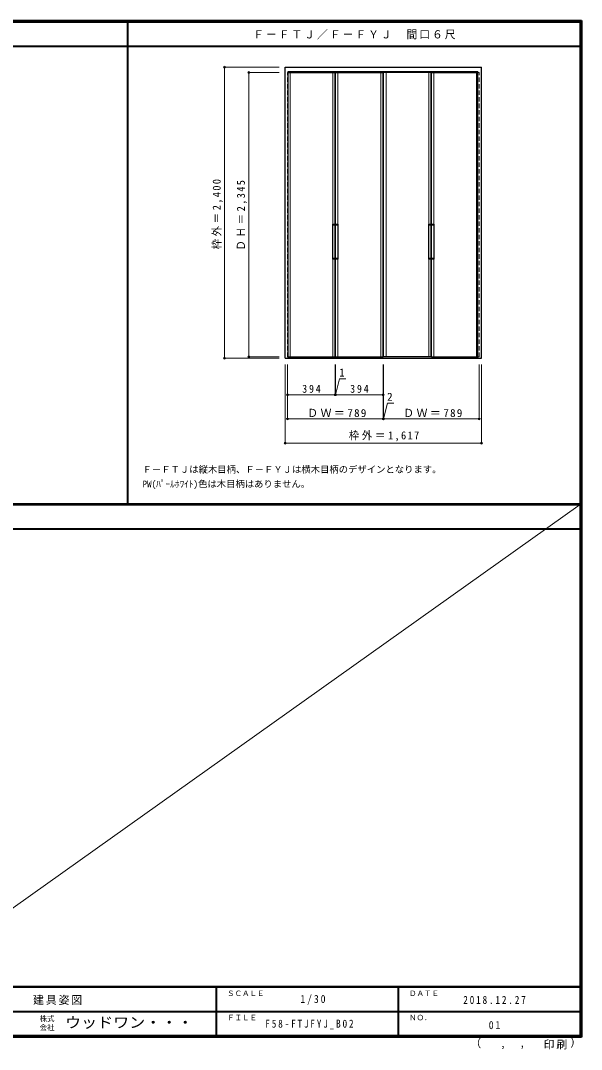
# Model space of a CAD drawing. Units: millimetres, scale not verified. Extents: x -6000 to 5700, y -4307 to 4175.
# Drawn here: x 1078 to 5700, y -4307 to 4175 of the extents above; entities that cross this region are included whole.
import ezdxf
from ezdxf.enums import TextEntityAlignment as Align

# ---------------------------------------------------------------- set-up
doc = ezdxf.new("R2010")
doc.units = ezdxf.units.MM
doc.header["$LTSCALE"] = 30
doc.header["$PDMODE"] = 32
doc.header["$PDSIZE"] = 15
doc.linetypes.add('DASHED1', pattern=[1.8, 1.2, -0.6])
for name, color, linetype, lineweight in [('0-2_扉', 3, 'Continuous', 25), ('0-3_仕上げ', 7, 'Continuous', 18), ('0-4_枠', 3, 'Continuous', 25), ('0-6_引手SG', 7, 'Continuous', 18), ('0-A_文字', 7, 'Continuous', 18), ('0-B_寸法', 7, 'Continuous', 9), ('F-1_枠', 6, 'Continuous', 40)]:
    doc.layers.add(name, color=color, linetype=linetype, lineweight=lineweight)
doc.layers.add('F-A_文字', color=7, linetype='Continuous')
doc.styles.add('ＭＳ ゴシック', font='')
doc.styles.get('ＭＳ ゴシック').set_extended_font_data('MS Gothic')

msp = doc.modelspace()

# ---------------------------------------------------------------- linework, layer by layer
at = {"layer": '0-2_扉', "color": 4, "linetype": 'DASHED1', "lineweight": 9}
for p, q in [((3277.67, 1402), (3277.67, 3747)), ((3283.17, 3747), (3277.67, 3747)), ((4846.17, 3747), (4857.67, 3747)), ((4857.67, 1402), (4857.67, 3747)), ((3283.17, 1402), (3277.67, 1402)), ((4846.17, 1402), (4857.67, 1402))]:
    msp.add_line(p, q, dxfattribs=at)
at = {"layer": '0-2_扉'}
for p, q in [((3283.17, 3747), (3671.67, 3747)), ((3671.67, 1402), (3671.67, 3747)), ((3672.67, 1402), (3672.67, 3747)), ((3672.67, 3747), (4066.67, 3747)), ((4066.67, 1402), (4066.67, 3747)), ((4068.67, 1402), (4068.67, 3747)), ((4462.67, 3747), (4068.67, 3747)), ((4462.67, 1402), (4462.67, 3747)), ((4463.67, 1402), (4463.67, 3747)), ((4463.67, 3747), (4846.17, 3747)), ((3283.17, 1402), (3671.67, 1402)), ((3672.67, 1402), (4066.67, 1402)), ((4462.67, 1402), (4068.67, 1402)), ((4463.67, 1402), (4846.17, 1402))]:
    msp.add_line(p, q, dxfattribs=at)
at = {"layer": '0-3_仕上げ'}
for p, q in [((3298.67, 1402), (3298.67, 3747)), ((3650.67, 2497), (3650.67, 3747)), ((3693.67, 2497), (3693.67, 3747)), ((4045.67, 1402), (4045.67, 3747)), ((4089.67, 1402), (4089.67, 3747)), ((4441.67, 2497), (4441.67, 3747)), ((4484.67, 2497), (4484.67, 3747)), ((4836.67, 1402), (4836.67, 3747)), ((3650.67, 1402), (3650.67, 2207)), ((3693.67, 1402), (3693.67, 2207)), ((4441.67, 1402), (4441.67, 2207)), ((4484.67, 1402), (4484.67, 2207))]:
    msp.add_line(p, q, dxfattribs=at)
at = {"layer": '0-4_枠'}
for p, q in [((3259.17, 1390.5), (3259.17, 3790.5)), ((3259.17, 3790.5), (4876.17, 3790.5)), ((3283.17, 1390.5), (3283.17, 3754.5)), ((3283.17, 3754.5), (4846.17, 3754.5)), ((4846.17, 1390.5), (4846.17, 3754.5)), ((4876.17, 1390.5), (4876.17, 3790.5)), ((3259.17, 1390.5), (4876.17, 1390.5))]:
    msp.add_line(p, q, dxfattribs=at)
at = {"layer": '0-6_引手SG'}
for p, q in [((3648.67, 2494), (3648.67, 2210)), ((3651.67, 2497), (3671.67, 2497)), ((3651.67, 2486), (3651.67, 2218)), ((3654.67, 2489), (3668.67, 2489)), ((3668.37, 2497), (3668.37, 2492)), ((3671.67, 2492), (3671.67, 2493.5)), ((3671.67, 2492), (3671.67, 2493.5)), ((3692.67, 2497), (3672.67, 2497)), ((3672.67, 2492), (3672.67, 2493.5)), ((3672.67, 2492), (3672.67, 2493.5)), ((3689.67, 2489), (3675.67, 2489)), ((3675.97, 2497), (3675.97, 2492)), ((3692.67, 2486), (3692.67, 2218)), ((3695.67, 2210), (3695.67, 2494)), ((4439.67, 2494), (4439.67, 2210)), ((4442.67, 2497), (4462.67, 2497)), ((4442.67, 2486), (4442.67, 2218)), ((4445.67, 2489), (4459.67, 2489)), ((4459.37, 2497), (4459.37, 2492)), ((4462.67, 2492), (4462.67, 2493.5)), ((4462.67, 2492), (4462.67, 2493.5)), ((4483.67, 2497), (4463.67, 2497)), ((4463.67, 2492), (4463.67, 2493.5)), ((4463.67, 2492), (4463.67, 2493.5)), ((4480.67, 2489), (4466.67, 2489)), ((4466.97, 2497), (4466.97, 2492)), ((4483.67, 2486), (4483.67, 2218)), ((4486.67, 2210), (4486.67, 2494)), ((3651.67, 2207), (3671.67, 2207)), ((3654.67, 2215), (3668.67, 2215)), ((3668.37, 2207), (3668.37, 2212)), ((3671.67, 2212), (3671.67, 2210.5)), ((3671.67, 2212), (3671.67, 2210.5)), ((3671.67, 2212), (3671.67, 2210.5)), ((3672.67, 2212), (3672.67, 2210.5)), ((3672.67, 2212), (3672.67, 2210.5)), ((3672.67, 2212), (3672.67, 2210.5)), ((3692.67, 2207), (3672.67, 2207)), ((3689.67, 2215), (3675.67, 2215)), ((3675.97, 2207), (3675.97, 2212)), ((4442.67, 2207), (4462.67, 2207)), ((4445.67, 2215), (4459.67, 2215)), ((4459.37, 2207), (4459.37, 2212)), ((4462.67, 2212), (4462.67, 2210.5)), ((4462.67, 2212), (4462.67, 2210.5)), ((4462.67, 2212), (4462.67, 2210.5)), ((4463.67, 2212), (4463.67, 2210.5)), ((4463.67, 2212), (4463.67, 2210.5)), ((4463.67, 2212), (4463.67, 2210.5)), ((4483.67, 2207), (4463.67, 2207)), ((4480.67, 2215), (4466.67, 2215)), ((4466.97, 2207), (4466.97, 2212))]:
    msp.add_line(p, q, dxfattribs=at)
for centre, start, end in [((3651.67, 2494), 90, 180), ((3654.67, 2486), 90, 180), ((3668.67, 2492), 270, 0), ((3675.67, 2492), 180, 270), ((3689.67, 2486), 0, 90), ((3692.67, 2494), 0, 90), ((4442.67, 2494), 90, 180), ((4445.67, 2486), 90, 180), ((4459.67, 2492), 270, 0), ((4466.67, 2492), 180, 270), ((4480.67, 2486), 0, 90), ((4483.67, 2494), 0, 90), ((3651.67, 2210), 180, 270), ((3654.67, 2218), 180, 270), ((3668.67, 2212), 0, 90), ((3675.67, 2212), 90, 180), ((3689.67, 2218), 270, 0), ((3692.67, 2210), 270, 0), ((4442.67, 2210), 180, 270), ((4445.67, 2218), 180, 270), ((4459.67, 2212), 0, 90), ((4466.67, 2212), 90, 180), ((4480.67, 2218), 270, 0), ((4483.67, 2210), 270, 0)]:
    msp.add_arc(centre, 3, start, end, dxfattribs=at)
at = {"layer": '0-A_文字'}
msp.add_line((5690, 184.5), (100, -3790), dxfattribs=at)
at = {"layer": '0-B_寸法', "color": 4}
for p, q in [((2759.17, 3790.5), (3209.17, 3790.5)), ((2759.17, 3790.5), (2759.17, 1390.5)), ((2959.17, 3747), (3209.17, 3747)), ((2959.17, 3747), (2959.17, 1402)), ((2759.17, 1390.5), (3209.17, 1390.5)), ((2959.17, 1402), (3209.17, 1402)), ((3259.17, 690.5), (3259.17, 1340.5)), ((3277.67, 890.5), (3277.67, 1340.5)), ((3671.67, 1090.5), (3671.67, 1340.5)), ((3672.67, 1090.5), (3672.67, 1340.5)), ((4066.67, 890.5), (4066.67, 1340.5)), ((4068.67, 890.5), (4068.67, 1340.5)), ((4857.67, 890.5), (4857.67, 1340.5)), ((3672.17, 1090.5), (3707.11, 1220.93)), ((3707.11, 1220.93), (3757.9, 1220.93)), ((3277.67, 1090.5), (3671.67, 1090.5)), ((3671.67, 1090.5), (3672.67, 1090.5)), ((3672.67, 1090.5), (4066.67, 1090.5)), ((4067.67, 890.5), (4102.61, 1020.93)), ((4102.61, 1020.93), (4153.4, 1020.93)), ((3277.67, 890.5), (4066.67, 890.5)), ((4066.67, 890.5), (4068.67, 890.5)), ((4068.67, 890.5), (4857.67, 890.5))]:
    msp.add_line(p, q, dxfattribs=at)
msp.add_lwpolyline([(3259.17, 690.5), (4876.17, 690.5), (4876.17, 1340.5)], dxfattribs=at)
at = {"layer": '0-B_寸法'}
for p in [(2759.17, 3790.5), (2959.17, 3747), (2759.17, 1390.5), (2959.17, 1402), (3277.67, 1090.5), (3671.67, 1090.5), (3672.67, 1090.5), (4066.67, 1090.5), (3277.67, 890.5), (4066.67, 890.5), (4068.67, 890.5), (4857.67, 890.5), (3259.17, 690.5), (4876.17, 690.5)]:
    msp.add_point(p, dxfattribs=at)
at = {"layer": 'F-1_枠'}
for p, q in [((-6000, 4175), (5700, 4175)), ((-6000, 4170), (5700, 4170)), ((-6000, 4165), (5700, 4165)), ((1963.33, 190.5), (1963.33, 4175)), ((5690, 4175), (5690, -4205)), ((5695, 4175), (5695, -4205)), ((5700, 4175), (5700, -4205)), ((-6000, 3965), (5700, 3965)), ((-6000, 190.5), (5700, 190.5)), ((-6000, 187.5), (5700, 187.5)), ((-6000, 184.5), (5700, 184.5)), ((-6000, -15.5), (5700, -15.5)), ((5700, -3790), (-6000, -3790)), ((5700, -3795), (-6000, -3795)), ((2690, -3795), (2690, -4195)), ((4190, -3795), (4190, -4195)), ((-150, -3995), (5690, -3995.01)), ((5700, -4195), (-6000, -4195)), ((5700, -4200), (-6000, -4200)), ((5700, -4205), (-6000, -4205))]:
    msp.add_line(p, q, dxfattribs=at)

# ---------------------------------------------------------------- texts
at = {"layer": '0-A_文字', "style": 'ＭＳ ゴシック'}
for s, p in [('Ｆ－ＦＴＪは縦木目柄、Ｆ－ＦＹＪは横木目柄のデザインとなります。', (2083.33, 430.5)), ('PW(ﾊﾟｰﾙﾎﾜｲﾄ)色は木目柄はありません。', (2083.33, 310.5))]:
    msp.add_text(s, height=54.99, dxfattribs=at).set_placement(p, align=Align.BOTTOM_LEFT)
at = {"layer": '0-A_文字', "insert": (2994.17, 4020), "char_height": 65.98, "attachment_point": 7, "style": 'ＭＳ ゴシック'}
msp.add_mtext('\\T1.17;Ｆ－ＦＴＪ／Ｆ－ＦＹＪ\u3000間口６尺', dxfattribs=at)
at = {"layer": '0-B_寸法', "style": 'ＭＳ ゴシック'}
for s, p in [('1', (3703.36, 1220.93)), ('2', (4098.86, 1020.93))]:
    msp.add_text(s, height=65.98, dxfattribs=at).set_placement(p, align=Align.BOTTOM_LEFT)
at = {"layer": '0-B_寸法', "char_height": 65.98, "attachment_point": 7, "rotation": 90, "style": 'ＭＳ ゴシック'}
for s, insert in [('\\T1.26;\\W0.95;枠外＝2,400', (2744.17, 2288.25)), ('\\T1.26;\\W0.95;ＤＨ＝2,345', (2944.17, 2279.25))]:
    msp.add_mtext(s, dxfattribs=dict(at, insert=insert))
at = {"layer": '0-B_寸法', "char_height": 65.98, "attachment_point": 7, "style": 'ＭＳ ゴシック'}
for s, insert in [('\\T1.38;\\W0.9;394', (3399.67, 1105.5)), ('\\T1.38;\\W0.9;394', (3794.67, 1105.5)), ('\\T1.23;ＤＷ＝789', (3439.67, 905.5)), ('\\T1.23;ＤＷ＝789', (4230.67, 905.5)), ('\\T1.26;\\W0.95;枠外＝1,617', (3782.67, 705.5))]:
    msp.add_mtext(s, dxfattribs=dict(at, insert=insert))
at = {"layer": 'F-A_文字', "style": 'ＭＳ ゴシック'}
for s, height, p in [('ＳＣＡＬＥ', 43.99, (2780, -3880)), ('ＤＡＴＥ', 43.99, (4280, -3880)), ('株式', 43.99, (1235, -4089)), ('ＦＩＬＥ', 43.99, (2780, -4080)), ('ＮＯ．', 43.99, (4280, -4080)), ('会社', 43.99, (1235, -4161)), ('（', 65.98, (4784.03, -4308.31)), ('）', 65.98, (5608.4, -4304.13)), (',', 65.98, (5031.28, -4308.31)), (',', 65.98, (5190.2, -4305.53))]:
    msp.add_text(s, height=height, dxfattribs=at).set_placement(p, align=Align.BOTTOM_LEFT)
at = {"layer": 'F-A_文字', "style": 'ＭＳ ゴシック', "width": 1.1}
msp.add_text('ウッドワン・・・', height=87.98, dxfattribs=at).set_placement((1445, -4155), align=Align.BOTTOM_LEFT)
at = {"layer": 'F-A_文字', "char_height": 65.98, "attachment_point": 7, "style": 'ＭＳ ゴシック'}
for s, insert in [('\\T1.17;建具姿図', (1180.42, -3940)), ('\\T1.38;\\W0.9;1/30', (3383.75, -3940)), ('\\T1.39;\\W0.85;2018.12.27', (4726.25, -3932.5)), ('\\T1.39;\\W0.85;F58-FTJFYJ_B02', (3095, -4140)), ('\\T1.36;\\W0.9;01', (4936.25, -4140)), ('\\T1.17;印刷', (5388.15, -4306.92))]:
    msp.add_mtext(s, dxfattribs=dict(at, insert=insert))

doc.saveas('drawing.dxf')
